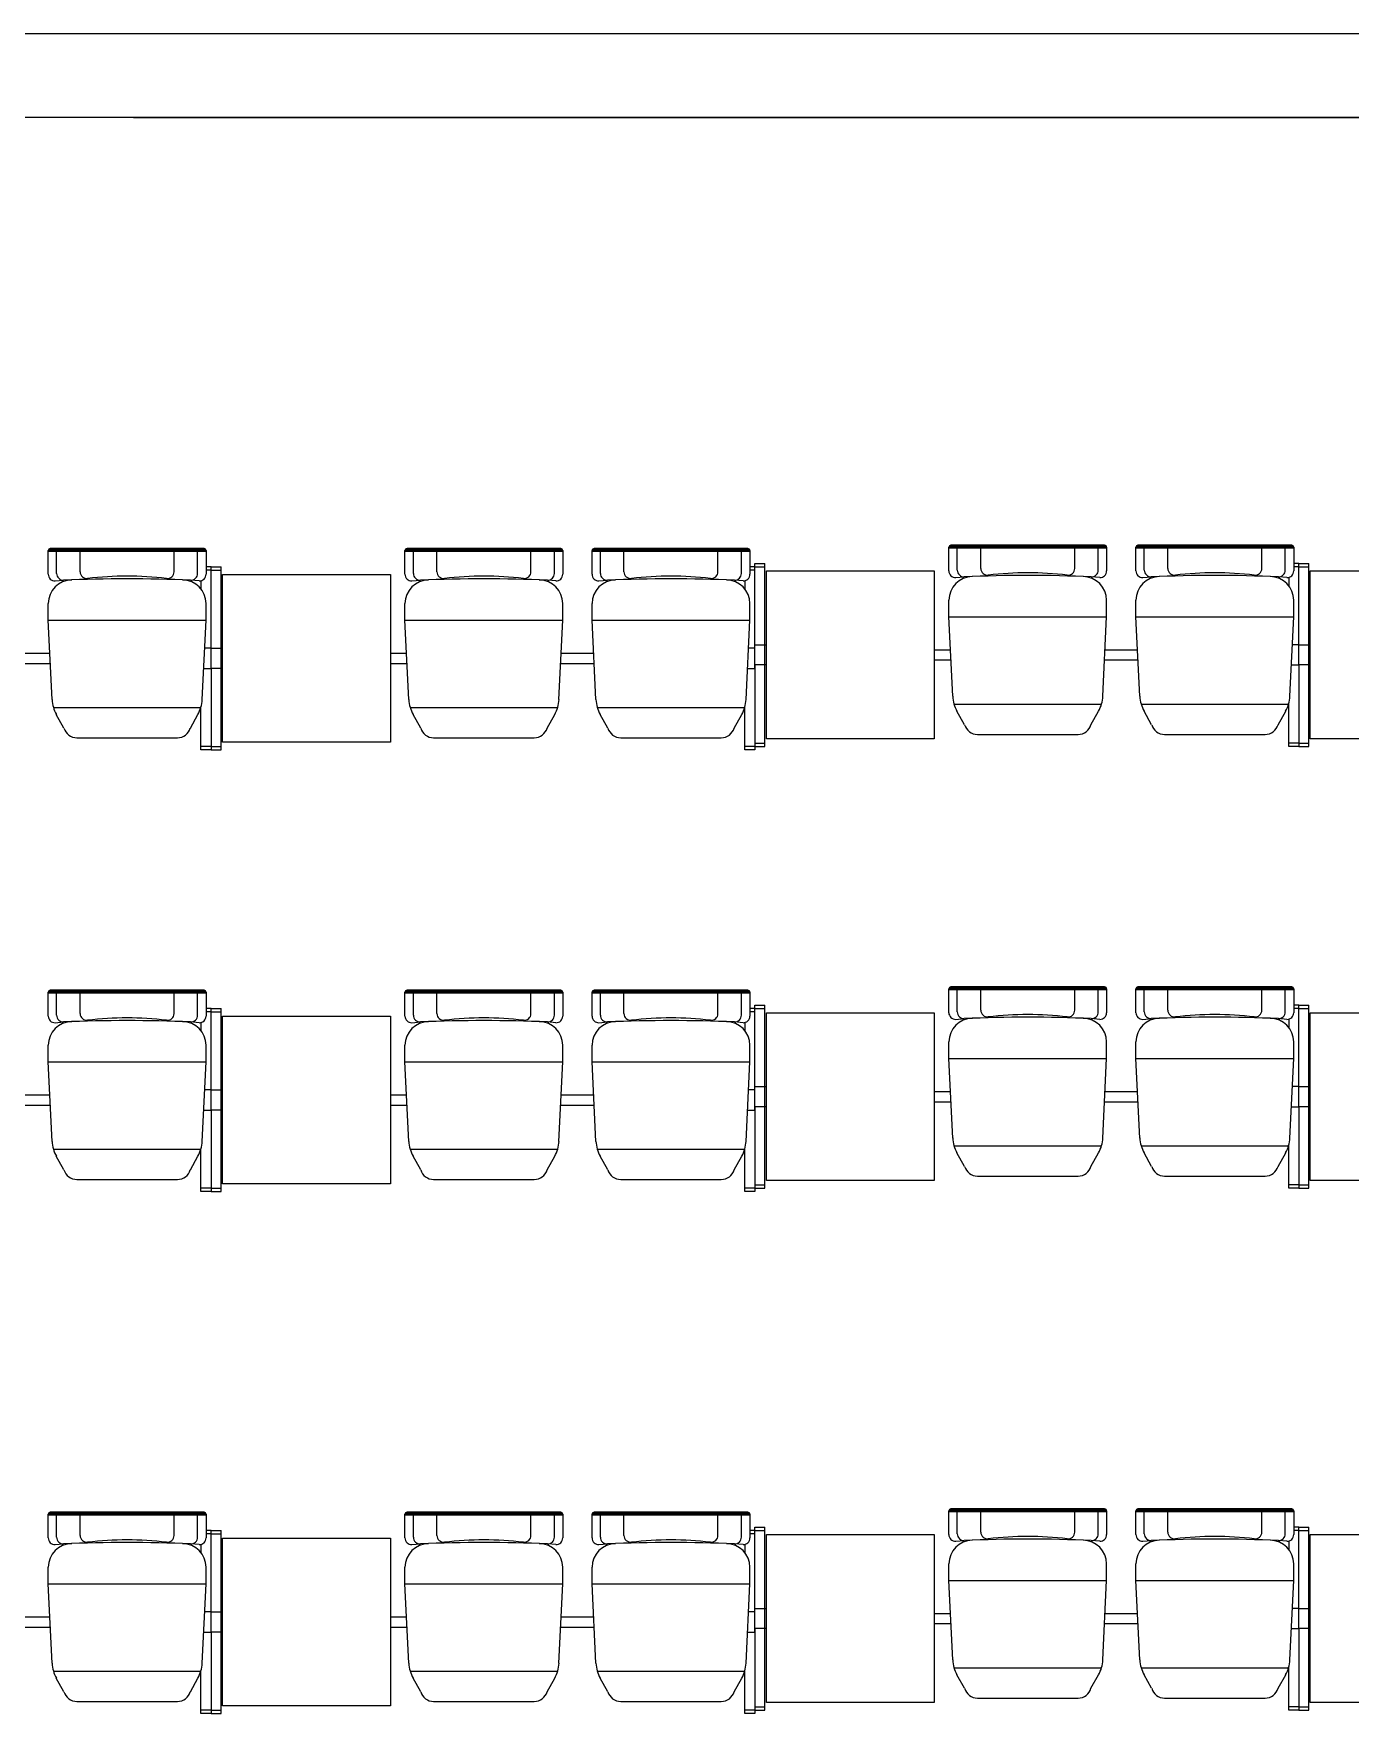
# Model space of a CAD drawing. Header units: inches. Extents: x 482566 to 494966, y -26460 to -22226.
# Drawn here: x 484864.7 to 485041.3, y -23417.7 to -23192.5 of the extents above; entities that cross this region are included whole.
import ezdxf

# ---------------------------------------------------------------- set-up
doc = ezdxf.new("R2010")
doc.units = ezdxf.units.IN
doc.header["$LTSCALE"] = 15
doc.header["$MEASUREMENT"] = 0
doc.layers.add('I-WALL-FULL', color=5, linetype='Continuous')

msp = doc.modelspace()

# ---------------------------------------------------------------- linework, layer by layer
for p, q in [((484833.15, -23192.47, 6.93), (485235.9, -23192.47, 6.93)), ((485280.9, -23203.72, 6.93), (484833.15, -23203.72, 6.93))]:
    msp.add_line(p, q)
at = {"color": 7, "linetype": 'Continuous'}
for p, q in [((485008.31, -23261.06, 3.81), (484987.7, -23261.06, 3.81)), ((485033.39, -23261.06, 3.81), (485012.78, -23261.06, 3.81)), ((484887.59, -23261.51, 3.81), (484866.98, -23261.51, 3.81)), ((484935.41, -23261.51, 3.81), (484914.8, -23261.51, 3.81)), ((484960.49, -23261.51, 3.81), (484939.88, -23261.51, 3.81)), ((484961.43, -23274.41, 3.81), (484962.98, -23274.41, 3.81)), ((484961.43, -23277.11, 3.81), (484961.43, -23274.41, 3.81)), ((485034.33, -23274.41, 3.81), (485033.48, -23274.41, 3.81)), ((485034.33, -23277.11, 3.81), (485034.33, -23274.41, 3.81)), ((485034.33, -23274.41, 3.81), (485035.88, -23274.41, 3.81)), ((485034.33, -23277.11, 3.81), (485034.33, -23274.41, 3.81)), ((484862.51, -23276.89, 3.81), (484866.99, -23276.89, 3.81)), ((484862.57, -23275.54, 3.81), (484866.92, -23275.54, 3.81)), ((484888.53, -23274.86, 3.81), (484887.68, -23274.86, 3.81)), ((484888.53, -23277.56, 3.81), (484888.53, -23274.86, 3.81)), ((484888.53, -23274.86, 3.81), (484890.08, -23274.86, 3.81)), ((484888.53, -23277.56, 3.81), (484888.53, -23274.86, 3.81)), ((484912.52, -23276.89, 3.81), (484914.81, -23276.89, 3.81)), ((484912.58, -23275.54, 3.81), (484914.75, -23275.54, 3.81)), ((484935.41, -23276.89, 3.81), (484939.89, -23276.89, 3.81)), ((484935.47, -23275.54, 3.81), (484939.82, -23275.54, 3.81)), ((484961.43, -23274.86, 3.81), (484960.58, -23274.86, 3.81)), ((484961.43, -23277.56, 3.81), (484961.43, -23274.86, 3.81)), ((484985.42, -23276.44, 3.81), (484987.71, -23276.44, 3.81)), ((484985.48, -23275.09, 3.81), (484987.65, -23275.09, 3.81)), ((485008.31, -23276.44, 3.81), (485012.79, -23276.44, 3.81)), ((485008.37, -23275.09, 3.81), (485012.72, -23275.09, 3.81)), ((484887.55, -23277.56, 3.81), (484888.53, -23277.56, 3.81)), ((484890.08, -23277.56, 3.81), (484888.53, -23277.56, 3.81)), ((484960.45, -23277.56, 3.81), (484961.43, -23277.56, 3.81)), ((484962.98, -23277.11, 3.81), (484961.43, -23277.11, 3.81)), ((485033.35, -23277.11, 3.81), (485034.33, -23277.11, 3.81)), ((485035.88, -23277.11, 3.81), (485034.33, -23277.11, 3.81)), ((484887.59, -23320.72, 3.81), (484866.98, -23320.72, 3.81)), ((484935.41, -23320.72, 3.81), (484914.8, -23320.72, 3.81)), ((484960.49, -23320.72, 3.81), (484939.88, -23320.72, 3.81)), ((485008.31, -23320.27, 3.81), (484987.7, -23320.27, 3.81)), ((485033.39, -23320.27, 3.81), (485012.78, -23320.27, 3.81)), ((484862.57, -23334.75, 3.81), (484866.92, -23334.75, 3.81)), ((484888.53, -23334.08, 3.81), (484887.68, -23334.08, 3.81)), ((484888.53, -23336.78, 3.81), (484888.53, -23334.08, 3.81)), ((484888.53, -23334.08, 3.81), (484890.08, -23334.08, 3.81)), ((484888.53, -23336.78, 3.81), (484888.53, -23334.08, 3.81)), ((484912.58, -23334.75, 3.81), (484914.75, -23334.75, 3.81)), ((484935.47, -23334.75, 3.81), (484939.82, -23334.75, 3.81)), ((484961.43, -23334.08, 3.81), (484960.58, -23334.08, 3.81)), ((484961.43, -23333.63, 3.81), (484962.98, -23333.63, 3.81)), ((484961.43, -23336.33, 3.81), (484961.43, -23333.63, 3.81)), ((484961.43, -23336.78, 3.81), (484961.43, -23334.08, 3.81)), ((484985.48, -23334.3, 3.81), (484987.65, -23334.3, 3.81)), ((485008.37, -23334.3, 3.81), (485012.72, -23334.3, 3.81)), ((485034.33, -23333.63, 3.81), (485033.48, -23333.63, 3.81)), ((485034.33, -23336.33, 3.81), (485034.33, -23333.63, 3.81)), ((485034.33, -23333.63, 3.81), (485035.88, -23333.63, 3.81)), ((485034.33, -23336.33, 3.81), (485034.33, -23333.63, 3.81)), ((484862.51, -23336.1, 3.81), (484866.99, -23336.1, 3.81)), ((484887.55, -23336.78, 3.81), (484888.53, -23336.78, 3.81)), ((484890.08, -23336.78, 3.81), (484888.53, -23336.78, 3.81)), ((484912.52, -23336.1, 3.81), (484914.81, -23336.1, 3.81)), ((484935.41, -23336.1, 3.81), (484939.89, -23336.1, 3.81)), ((484960.45, -23336.78, 3.81), (484961.43, -23336.78, 3.81)), ((484962.98, -23336.33, 3.81), (484961.43, -23336.33, 3.81)), ((484985.42, -23335.65, 3.81), (484987.71, -23335.65, 3.81)), ((485008.31, -23335.65, 3.81), (485012.79, -23335.65, 3.81)), ((485033.35, -23336.33, 3.81), (485034.33, -23336.33, 3.81)), ((485035.88, -23336.33, 3.81), (485034.33, -23336.33, 3.81)), ((484887.59, -23390.69, 3.81), (484866.98, -23390.69, 3.81)), ((484935.41, -23390.69, 3.81), (484914.8, -23390.69, 3.81)), ((484960.49, -23390.69, 3.81), (484939.88, -23390.69, 3.81)), ((485008.31, -23390.24, 3.81), (484987.7, -23390.24, 3.81)), ((485033.39, -23390.24, 3.81), (485012.78, -23390.24, 3.81)), ((484862.57, -23404.72, 3.81), (484866.92, -23404.72, 3.81)), ((484888.53, -23404.04, 3.81), (484887.68, -23404.04, 3.81)), ((484888.53, -23406.74, 3.81), (484888.53, -23404.04, 3.81)), ((484888.53, -23404.04, 3.81), (484890.08, -23404.04, 3.81)), ((484888.53, -23406.74, 3.81), (484888.53, -23404.04, 3.81)), ((484912.58, -23404.72, 3.81), (484914.75, -23404.72, 3.81)), ((484935.47, -23404.72, 3.81), (484939.82, -23404.72, 3.81)), ((484961.43, -23404.04, 3.81), (484960.58, -23404.04, 3.81)), ((484961.43, -23403.59, 3.81), (484962.98, -23403.59, 3.81)), ((484961.43, -23406.29, 3.81), (484961.43, -23403.59, 3.81)), ((484961.43, -23406.74, 3.81), (484961.43, -23404.04, 3.81)), ((484985.48, -23404.27, 3.81), (484987.65, -23404.27, 3.81)), ((485008.37, -23404.27, 3.81), (485012.72, -23404.27, 3.81)), ((485034.33, -23403.59, 3.81), (485033.48, -23403.59, 3.81)), ((485034.33, -23406.29, 3.81), (485034.33, -23403.59, 3.81)), ((485034.33, -23403.59, 3.81), (485035.88, -23403.59, 3.81)), ((485034.33, -23406.29, 3.81), (485034.33, -23403.59, 3.81)), ((484862.51, -23406.07, 3.81), (484866.99, -23406.07, 3.81)), ((484887.55, -23406.74, 3.81), (484888.53, -23406.74, 3.81)), ((484890.08, -23406.74, 3.81), (484888.53, -23406.74, 3.81)), ((484912.52, -23406.07, 3.81), (484914.81, -23406.07, 3.81)), ((484935.41, -23406.07, 3.81), (484939.89, -23406.07, 3.81)), ((484960.45, -23406.74, 3.81), (484961.43, -23406.74, 3.81)), ((484962.98, -23406.29, 3.81), (484961.43, -23406.29, 3.81)), ((484985.42, -23405.62, 3.81), (484987.71, -23405.62, 3.81)), ((485008.31, -23405.62, 3.81), (485012.79, -23405.62, 3.81)), ((485033.35, -23406.29, 3.81), (485034.33, -23406.29, 3.81)), ((485035.88, -23406.29, 3.81), (485034.33, -23406.29, 3.81))]:
    msp.add_line(p, q, dxfattribs=at)
at = {"linetype": 'Continuous'}
for p, q in [((484866.71, -23264.95, 3.81), (484866.71, -23261.78, 3.81)), ((484867.83, -23264.84, 3.81), (484867.83, -23261.96, 3.81)), ((484870.98, -23264.62, 3.81), (484870.98, -23261.96, 3.81)), ((484883.58, -23264.62, 3.81), (484883.58, -23261.96, 3.81)), ((484886.73, -23264.84, 3.81), (484886.73, -23261.96, 3.81)), ((484887.86, -23261.78, 3.81), (484887.86, -23264.95, 3.81)), ((484914.53, -23264.95, 3.81), (484914.53, -23261.78, 3.81)), ((484915.66, -23264.84, 3.81), (484915.66, -23261.96, 3.81)), ((484918.81, -23264.62, 3.81), (484918.81, -23261.96, 3.81)), ((484931.41, -23264.62, 3.81), (484931.41, -23261.96, 3.81)), ((484934.56, -23264.84, 3.81), (484934.56, -23261.96, 3.81)), ((484935.68, -23261.78, 3.81), (484935.68, -23264.95, 3.81)), ((484939.61, -23264.95, 3.81), (484939.61, -23261.78, 3.81)), ((484940.73, -23264.84, 3.81), (484940.73, -23261.96, 3.81)), ((484943.88, -23264.62, 3.81), (484943.88, -23261.96, 3.81)), ((484956.48, -23264.62, 3.81), (484956.48, -23261.96, 3.81)), ((484959.63, -23264.84, 3.81), (484959.63, -23261.96, 3.81)), ((484960.76, -23261.78, 3.81), (484960.76, -23264.95, 3.81)), ((484987.43, -23264.5, 3.81), (484987.43, -23261.33, 3.81)), ((484988.56, -23264.39, 3.81), (484988.56, -23261.51, 3.81)), ((484991.71, -23264.17, 3.81), (484991.71, -23261.51, 3.81)), ((485004.31, -23264.17, 3.81), (485004.31, -23261.51, 3.81)), ((485007.46, -23264.39, 3.81), (485007.46, -23261.51, 3.81)), ((485008.58, -23261.33, 3.81), (485008.58, -23264.5, 3.81)), ((485012.51, -23264.5, 3.81), (485012.51, -23261.33, 3.81)), ((485013.63, -23264.39, 3.81), (485013.63, -23261.51, 3.81)), ((485016.78, -23264.17, 3.81), (485016.78, -23261.51, 3.81)), ((485029.38, -23264.17, 3.81), (485029.38, -23261.51, 3.81)), ((485032.53, -23264.39, 3.81), (485032.53, -23261.51, 3.81)), ((485033.66, -23261.33, 3.81), (485033.66, -23264.5, 3.81)), ((484988.35, -23265.4, 3.81), (484989.5, -23265.29, 3.81)), ((485007.66, -23265.4, 3.81), (485006.52, -23265.29, 3.81)), ((485013.43, -23265.4, 3.81), (485014.57, -23265.29, 3.81)), ((485032.74, -23265.4, 3.81), (485031.6, -23265.29, 3.81)), ((484867.63, -23265.85, 3.81), (484868.77, -23265.74, 3.81)), ((484886.94, -23265.85, 3.81), (484885.8, -23265.74, 3.81)), ((484915.45, -23265.85, 3.81), (484916.6, -23265.74, 3.81)), ((484934.76, -23265.85, 3.81), (484933.62, -23265.74, 3.81)), ((484940.53, -23265.85, 3.81), (484941.67, -23265.74, 3.81)), ((484959.84, -23265.85, 3.81), (484958.7, -23265.74, 3.81)), ((484866.71, -23271.12, 3.81), (484866.71, -23268.87, 3.81)), ((484887.86, -23271.12, 3.81), (484887.86, -23268.87, 3.81)), ((484914.53, -23271.12, 3.81), (484914.53, -23268.87, 3.81)), ((484935.68, -23271.12, 3.81), (484935.68, -23268.87, 3.81)), ((484939.61, -23271.12, 3.81), (484939.61, -23268.87, 3.81)), ((484960.76, -23271.12, 3.81), (484960.76, -23268.87, 3.81)), ((484987.43, -23270.67, 3.81), (484987.43, -23268.42, 3.81)), ((485008.58, -23270.67, 3.81), (485008.58, -23268.42, 3.81)), ((485012.51, -23270.67, 3.81), (485012.51, -23268.42, 3.81)), ((485033.66, -23270.67, 3.81), (485033.66, -23268.42, 3.81)), ((484866.71, -23271.12, 3.81), (484887.86, -23271.12, 3.81)), ((484867.22, -23281.75, 3.81), (484866.71, -23271.12, 3.81)), ((484887.35, -23281.75, 3.81), (484887.86, -23271.12, 3.81)), ((484914.53, -23271.12, 3.81), (484935.68, -23271.12, 3.81)), ((484915.05, -23281.75, 3.81), (484914.53, -23271.12, 3.81)), ((484935.17, -23281.75, 3.81), (484935.68, -23271.12, 3.81)), ((484939.61, -23271.12, 3.81), (484960.76, -23271.12, 3.81)), ((484940.12, -23281.75, 3.81), (484939.61, -23271.12, 3.81)), ((484960.25, -23281.75, 3.81), (484960.76, -23271.12, 3.81)), ((484987.43, -23270.67, 3.81), (485008.58, -23270.67, 3.81)), ((484987.95, -23281.3, 3.81), (484987.43, -23270.67, 3.81)), ((485008.07, -23281.3, 3.81), (485008.58, -23270.67, 3.81)), ((485012.51, -23270.67, 3.81), (485033.66, -23270.67, 3.81)), ((485013.02, -23281.3, 3.81), (485012.51, -23270.67, 3.81)), ((485033.15, -23281.3, 3.81), (485033.66, -23270.67, 3.81)), ((484867.4, -23282.82, 3.81), (484887.17, -23282.82, 3.81)), ((484915.23, -23282.82, 3.81), (484934.99, -23282.82, 3.81)), ((484940.3, -23282.82, 3.81), (484960.07, -23282.82, 3.81)), ((484988.13, -23282.37, 3.81), (485007.89, -23282.37, 3.81)), ((484989.54, -23285.11, 3.81), (484988.52, -23283.29, 3.81)), ((485006.48, -23285.11, 3.81), (485007.5, -23283.29, 3.81)), ((485013.2, -23282.37, 3.81), (485032.97, -23282.37, 3.81)), ((485014.61, -23285.11, 3.81), (485013.59, -23283.29, 3.81)), ((485031.56, -23285.11, 3.81), (485032.58, -23283.29, 3.81)), ((484868.81, -23285.56, 3.81), (484867.79, -23283.74, 3.81)), ((484885.76, -23285.56, 3.81), (484886.78, -23283.74, 3.81)), ((484916.64, -23285.56, 3.81), (484915.62, -23283.74, 3.81)), ((484933.58, -23285.56, 3.81), (484934.6, -23283.74, 3.81)), ((484941.71, -23285.56, 3.81), (484940.69, -23283.74, 3.81)), ((484958.66, -23285.56, 3.81), (484959.68, -23283.74, 3.81)), ((484870.55, -23286.87, 3.81), (484884.02, -23286.87, 3.81)), ((484918.37, -23286.87, 3.81), (484931.85, -23286.87, 3.81)), ((484943.45, -23286.87, 3.81), (484956.92, -23286.87, 3.81)), ((484991.27, -23286.42, 3.81), (485004.75, -23286.42, 3.81)), ((485016.35, -23286.42, 3.81), (485029.82, -23286.42, 3.81)), ((484866.71, -23324.17, 3.81), (484866.71, -23320.99, 3.81)), ((484867.83, -23324.06, 3.81), (484867.83, -23321.17, 3.81)), ((484870.98, -23323.84, 3.81), (484870.98, -23321.17, 3.81)), ((484883.58, -23323.84, 3.81), (484883.58, -23321.17, 3.81)), ((484886.73, -23324.06, 3.81), (484886.73, -23321.17, 3.81)), ((484887.86, -23320.99, 3.81), (484887.86, -23324.17, 3.81)), ((484914.53, -23324.17, 3.81), (484914.53, -23320.99, 3.81)), ((484915.66, -23324.06, 3.81), (484915.66, -23321.17, 3.81)), ((484918.81, -23323.84, 3.81), (484918.81, -23321.17, 3.81)), ((484931.41, -23323.84, 3.81), (484931.41, -23321.17, 3.81)), ((484934.56, -23324.06, 3.81), (484934.56, -23321.17, 3.81)), ((484935.68, -23320.99, 3.81), (484935.68, -23324.17, 3.81)), ((484939.61, -23324.17, 3.81), (484939.61, -23320.99, 3.81)), ((484940.73, -23324.06, 3.81), (484940.73, -23321.17, 3.81)), ((484943.88, -23323.84, 3.81), (484943.88, -23321.17, 3.81)), ((484956.48, -23323.84, 3.81), (484956.48, -23321.17, 3.81)), ((484959.63, -23324.06, 3.81), (484959.63, -23321.17, 3.81)), ((484960.76, -23320.99, 3.81), (484960.76, -23324.17, 3.81)), ((484987.43, -23323.72, 3.81), (484987.43, -23320.54, 3.81)), ((484988.56, -23323.61, 3.81), (484988.56, -23320.72, 3.81)), ((484991.71, -23323.39, 3.81), (484991.71, -23320.72, 3.81)), ((485004.31, -23323.39, 3.81), (485004.31, -23320.72, 3.81)), ((485007.46, -23323.61, 3.81), (485007.46, -23320.72, 3.81)), ((485008.58, -23320.54, 3.81), (485008.58, -23323.72, 3.81)), ((485012.51, -23323.72, 3.81), (485012.51, -23320.54, 3.81)), ((485013.63, -23323.61, 3.81), (485013.63, -23320.72, 3.81)), ((485016.78, -23323.39, 3.81), (485016.78, -23320.72, 3.81)), ((485029.38, -23323.39, 3.81), (485029.38, -23320.72, 3.81)), ((485032.53, -23323.61, 3.81), (485032.53, -23320.72, 3.81)), ((485033.66, -23320.54, 3.81), (485033.66, -23323.72, 3.81)), ((484867.63, -23325.07, 3.81), (484868.77, -23324.96, 3.81)), ((484886.94, -23325.07, 3.81), (484885.8, -23324.96, 3.81)), ((484915.45, -23325.07, 3.81), (484916.6, -23324.96, 3.81)), ((484934.76, -23325.07, 3.81), (484933.62, -23324.96, 3.81)), ((484940.53, -23325.07, 3.81), (484941.67, -23324.96, 3.81)), ((484959.84, -23325.07, 3.81), (484958.7, -23324.96, 3.81)), ((484988.35, -23324.62, 3.81), (484989.5, -23324.51, 3.81)), ((485007.66, -23324.62, 3.81), (485006.52, -23324.51, 3.81)), ((485013.43, -23324.62, 3.81), (485014.57, -23324.51, 3.81)), ((485032.74, -23324.62, 3.81), (485031.6, -23324.51, 3.81)), ((484866.71, -23330.33, 3.81), (484866.71, -23328.08, 3.81)), ((484887.86, -23330.33, 3.81), (484887.86, -23328.08, 3.81)), ((484914.53, -23330.33, 3.81), (484914.53, -23328.08, 3.81)), ((484935.68, -23330.33, 3.81), (484935.68, -23328.08, 3.81)), ((484939.61, -23330.33, 3.81), (484939.61, -23328.08, 3.81)), ((484960.76, -23330.33, 3.81), (484960.76, -23328.08, 3.81)), ((484987.43, -23329.88, 3.81), (484987.43, -23327.63, 3.81)), ((485008.58, -23329.88, 3.81), (485008.58, -23327.63, 3.81)), ((485012.51, -23329.88, 3.81), (485012.51, -23327.63, 3.81)), ((485033.66, -23329.88, 3.81), (485033.66, -23327.63, 3.81)), ((484866.71, -23330.33, 3.81), (484887.86, -23330.33, 3.81)), ((484867.22, -23340.97, 3.81), (484866.71, -23330.33, 3.81)), ((484887.35, -23340.97, 3.81), (484887.86, -23330.33, 3.81)), ((484914.53, -23330.33, 3.81), (484935.68, -23330.33, 3.81)), ((484915.05, -23340.97, 3.81), (484914.53, -23330.33, 3.81)), ((484935.17, -23340.97, 3.81), (484935.68, -23330.33, 3.81)), ((484939.61, -23330.33, 3.81), (484960.76, -23330.33, 3.81)), ((484940.12, -23340.97, 3.81), (484939.61, -23330.33, 3.81)), ((484960.25, -23340.97, 3.81), (484960.76, -23330.33, 3.81)), ((484987.43, -23329.88, 3.81), (485008.58, -23329.88, 3.81)), ((484987.95, -23340.52, 3.81), (484987.43, -23329.88, 3.81)), ((485008.07, -23340.52, 3.81), (485008.58, -23329.88, 3.81)), ((485012.51, -23329.88, 3.81), (485033.66, -23329.88, 3.81)), ((485013.02, -23340.52, 3.81), (485012.51, -23329.88, 3.81)), ((485033.15, -23340.52, 3.81), (485033.66, -23329.88, 3.81)), ((484867.4, -23342.03, 3.81), (484887.17, -23342.03, 3.81)), ((484915.23, -23342.03, 3.81), (484934.99, -23342.03, 3.81)), ((484940.3, -23342.03, 3.81), (484960.07, -23342.03, 3.81)), ((484988.13, -23341.58, 3.81), (485007.89, -23341.58, 3.81)), ((485013.2, -23341.58, 3.81), (485032.97, -23341.58, 3.81)), ((484868.81, -23344.77, 3.81), (484867.79, -23342.96, 3.81)), ((484885.76, -23344.77, 3.81), (484886.78, -23342.96, 3.81)), ((484916.64, -23344.77, 3.81), (484915.62, -23342.96, 3.81)), ((484933.58, -23344.77, 3.81), (484934.6, -23342.96, 3.81)), ((484941.71, -23344.77, 3.81), (484940.69, -23342.96, 3.81)), ((484958.66, -23344.77, 3.81), (484959.68, -23342.96, 3.81)), ((484989.54, -23344.32, 3.81), (484988.52, -23342.51, 3.81)), ((485006.48, -23344.32, 3.81), (485007.5, -23342.51, 3.81)), ((485014.61, -23344.32, 3.81), (485013.59, -23342.51, 3.81)), ((485031.56, -23344.32, 3.81), (485032.58, -23342.51, 3.81)), ((484870.55, -23346.08, 3.81), (484884.02, -23346.08, 3.81)), ((484918.37, -23346.08, 3.81), (484931.85, -23346.08, 3.81)), ((484943.45, -23346.08, 3.81), (484956.92, -23346.08, 3.81)), ((484991.27, -23345.63, 3.81), (485004.75, -23345.63, 3.81)), ((485016.35, -23345.63, 3.81), (485029.82, -23345.63, 3.81)), ((484866.71, -23394.13, 3.81), (484866.71, -23390.96, 3.81)), ((484867.83, -23394.03, 3.81), (484867.83, -23391.14, 3.81)), ((484870.98, -23393.8, 3.81), (484870.98, -23391.14, 3.81)), ((484883.58, -23393.8, 3.81), (484883.58, -23391.14, 3.81)), ((484886.73, -23394.03, 3.81), (484886.73, -23391.14, 3.81)), ((484887.86, -23390.96, 3.81), (484887.86, -23394.13, 3.81)), ((484914.53, -23394.13, 3.81), (484914.53, -23390.96, 3.81)), ((484915.66, -23394.03, 3.81), (484915.66, -23391.14, 3.81)), ((484918.81, -23393.8, 3.81), (484918.81, -23391.14, 3.81)), ((484931.41, -23393.8, 3.81), (484931.41, -23391.14, 3.81)), ((484934.56, -23394.03, 3.81), (484934.56, -23391.14, 3.81)), ((484935.68, -23390.96, 3.81), (484935.68, -23394.13, 3.81)), ((484939.61, -23394.13, 3.81), (484939.61, -23390.96, 3.81)), ((484940.73, -23394.03, 3.81), (484940.73, -23391.14, 3.81)), ((484943.88, -23393.8, 3.81), (484943.88, -23391.14, 3.81)), ((484956.48, -23393.8, 3.81), (484956.48, -23391.14, 3.81)), ((484959.63, -23394.03, 3.81), (484959.63, -23391.14, 3.81)), ((484960.76, -23390.96, 3.81), (484960.76, -23394.13, 3.81)), ((484987.43, -23393.68, 3.81), (484987.43, -23390.51, 3.81)), ((484988.56, -23393.58, 3.81), (484988.56, -23390.69, 3.81)), ((484991.71, -23393.35, 3.81), (484991.71, -23390.69, 3.81)), ((485004.31, -23393.35, 3.81), (485004.31, -23390.69, 3.81)), ((485007.46, -23393.58, 3.81), (485007.46, -23390.69, 3.81)), ((485008.58, -23390.51, 3.81), (485008.58, -23393.68, 3.81)), ((485012.51, -23393.68, 3.81), (485012.51, -23390.51, 3.81)), ((485013.63, -23393.58, 3.81), (485013.63, -23390.69, 3.81)), ((485016.78, -23393.35, 3.81), (485016.78, -23390.69, 3.81)), ((485029.38, -23393.35, 3.81), (485029.38, -23390.69, 3.81)), ((485032.53, -23393.58, 3.81), (485032.53, -23390.69, 3.81)), ((485033.66, -23390.51, 3.81), (485033.66, -23393.68, 3.81)), ((484867.63, -23395.03, 3.81), (484868.77, -23394.92, 3.81)), ((484886.94, -23395.03, 3.81), (484885.8, -23394.92, 3.81)), ((484915.45, -23395.03, 3.81), (484916.6, -23394.92, 3.81)), ((484934.76, -23395.03, 3.81), (484933.62, -23394.92, 3.81)), ((484940.53, -23395.03, 3.81), (484941.67, -23394.92, 3.81)), ((484959.84, -23395.03, 3.81), (484958.7, -23394.92, 3.81)), ((484988.35, -23394.58, 3.81), (484989.5, -23394.47, 3.81)), ((485007.66, -23394.58, 3.81), (485006.52, -23394.47, 3.81)), ((485013.43, -23394.58, 3.81), (485014.57, -23394.47, 3.81)), ((485032.74, -23394.58, 3.81), (485031.6, -23394.47, 3.81)), ((484866.71, -23400.3, 3.81), (484866.71, -23398.05, 3.81)), ((484887.86, -23400.3, 3.81), (484887.86, -23398.05, 3.81)), ((484914.53, -23400.3, 3.81), (484914.53, -23398.05, 3.81)), ((484935.68, -23400.3, 3.81), (484935.68, -23398.05, 3.81)), ((484939.61, -23400.3, 3.81), (484939.61, -23398.05, 3.81)), ((484960.76, -23400.3, 3.81), (484960.76, -23398.05, 3.81)), ((484987.43, -23399.85, 3.81), (484987.43, -23397.6, 3.81)), ((485008.58, -23399.85, 3.81), (485008.58, -23397.6, 3.81)), ((485012.51, -23399.85, 3.81), (485012.51, -23397.6, 3.81)), ((485033.66, -23399.85, 3.81), (485033.66, -23397.6, 3.81)), ((484866.71, -23400.3, 3.81), (484887.86, -23400.3, 3.81)), ((484867.22, -23410.93, 3.81), (484866.71, -23400.3, 3.81)), ((484887.35, -23410.93, 3.81), (484887.86, -23400.3, 3.81)), ((484914.53, -23400.3, 3.81), (484935.68, -23400.3, 3.81)), ((484915.05, -23410.93, 3.81), (484914.53, -23400.3, 3.81)), ((484935.17, -23410.93, 3.81), (484935.68, -23400.3, 3.81)), ((484939.61, -23400.3, 3.81), (484960.76, -23400.3, 3.81)), ((484940.12, -23410.93, 3.81), (484939.61, -23400.3, 3.81)), ((484960.25, -23410.93, 3.81), (484960.76, -23400.3, 3.81)), ((484987.43, -23399.85, 3.81), (485008.58, -23399.85, 3.81)), ((484987.95, -23410.48, 3.81), (484987.43, -23399.85, 3.81)), ((485008.07, -23410.48, 3.81), (485008.58, -23399.85, 3.81)), ((485012.51, -23399.85, 3.81), (485033.66, -23399.85, 3.81)), ((485013.02, -23410.48, 3.81), (485012.51, -23399.85, 3.81)), ((485033.15, -23410.48, 3.81), (485033.66, -23399.85, 3.81)), ((484867.4, -23412, 3.81), (484887.17, -23412, 3.81)), ((484915.23, -23412, 3.81), (484934.99, -23412, 3.81)), ((484940.3, -23412, 3.81), (484960.07, -23412, 3.81)), ((484988.13, -23411.55, 3.81), (485007.89, -23411.55, 3.81)), ((485013.2, -23411.55, 3.81), (485032.97, -23411.55, 3.81)), ((484868.81, -23414.74, 3.81), (484867.79, -23412.92, 3.81)), ((484885.76, -23414.74, 3.81), (484886.78, -23412.92, 3.81)), ((484916.64, -23414.74, 3.81), (484915.62, -23412.92, 3.81)), ((484933.58, -23414.74, 3.81), (484934.6, -23412.92, 3.81)), ((484941.71, -23414.74, 3.81), (484940.69, -23412.92, 3.81)), ((484958.66, -23414.74, 3.81), (484959.68, -23412.92, 3.81)), ((484989.54, -23414.29, 3.81), (484988.52, -23412.47, 3.81)), ((485006.48, -23414.29, 3.81), (485007.5, -23412.47, 3.81)), ((485014.61, -23414.29, 3.81), (485013.59, -23412.47, 3.81)), ((485031.56, -23414.29, 3.81), (485032.58, -23412.47, 3.81)), ((484870.55, -23416.05, 3.81), (484884.02, -23416.05, 3.81)), ((484918.37, -23416.05, 3.81), (484931.85, -23416.05, 3.81)), ((484943.45, -23416.05, 3.81), (484956.92, -23416.05, 3.81)), ((484991.27, -23415.6, 3.81), (485004.75, -23415.6, 3.81)), ((485016.35, -23415.6, 3.81), (485029.82, -23415.6, 3.81))]:
    msp.add_line(p, q, dxfattribs=at)
at = {"color": 7}
for p, q in [((484888.53, -23263.96, 3.81), (484887.86, -23263.96, 3.81)), ((484888.53, -23264.41, 3.81), (484887.86, -23264.41, 3.81)), ((484888.53, -23274.86, 3.81), (484888.53, -23263.96, 3.81)), ((484888.53, -23274.86, 3.81), (484888.53, -23263.96, 3.81)), ((484888.53, -23263.96, 3.81), (484889.88, -23263.96, 3.81)), ((484888.53, -23264.41, 3.81), (484889.88, -23264.41, 3.81)), ((484889.88, -23288.47, 3.81), (484889.88, -23263.96, 3.81)), ((484961.43, -23263.96, 3.81), (484960.76, -23263.96, 3.81)), ((484961.43, -23264.41, 3.81), (484960.76, -23264.41, 3.81)), ((484961.43, -23274.41, 3.81), (484961.43, -23263.51, 3.81)), ((484961.43, -23263.51, 3.81), (484962.78, -23263.51, 3.81)), ((484961.43, -23274.86, 3.81), (484961.43, -23263.96, 3.81)), ((484961.43, -23263.96, 3.81), (484962.78, -23263.96, 3.81)), ((484962.78, -23288.02, 3.81), (484962.78, -23263.51, 3.81)), ((485032.98, -23265.37, 3.81), (485032.98, -23266.47, 3.81)), ((485034.33, -23263.51, 3.81), (485033.66, -23263.51, 3.81)), ((485034.33, -23263.96, 3.81), (485033.66, -23263.96, 3.81)), ((485034.33, -23274.41, 3.81), (485034.33, -23263.51, 3.81)), ((485034.33, -23274.41, 3.81), (485034.33, -23263.51, 3.81)), ((485034.33, -23263.51, 3.81), (485035.68, -23263.51, 3.81)), ((485034.33, -23263.96, 3.81), (485035.68, -23263.96, 3.81)), ((485035.68, -23288.02, 3.81), (485035.68, -23263.51, 3.81)), ((484887.18, -23265.82, 3.81), (484887.18, -23266.92, 3.81)), ((484960.08, -23265.82, 3.81), (484960.08, -23266.92, 3.81)), ((484888.53, -23277.56, 3.81), (484888.53, -23288.47, 3.81)), ((484888.53, -23277.56, 3.81), (484888.53, -23288.47, 3.81)), ((484961.43, -23277.11, 3.81), (484961.43, -23288.02, 3.81)), ((484961.43, -23277.56, 3.81), (484961.43, -23288.47, 3.81)), ((485034.33, -23277.11, 3.81), (485034.33, -23288.02, 3.81)), ((485034.33, -23277.11, 3.81), (485034.33, -23288.02, 3.81)), ((484887.18, -23288.47, 3.81), (484887.18, -23282.76, 3.81)), ((484960.08, -23288.47, 3.81), (484960.08, -23282.76, 3.81)), ((485032.98, -23288.02, 3.81), (485032.98, -23282.31, 3.81)), ((484888.53, -23288.02, 3.81), (484887.18, -23288.02, 3.81)), ((484888.53, -23288.02, 3.81), (484889.88, -23288.02, 3.81)), ((484961.43, -23288.02, 3.81), (484960.08, -23288.02, 3.81)), ((484961.43, -23287.57, 3.81), (484962.78, -23287.57, 3.81)), ((484961.43, -23288.02, 3.81), (484962.78, -23288.02, 3.81)), ((485034.33, -23287.57, 3.81), (485032.98, -23287.57, 3.81)), ((485034.33, -23288.02, 3.81), (485032.98, -23288.02, 3.81)), ((485034.33, -23287.57, 3.81), (485035.68, -23287.57, 3.81)), ((485034.33, -23288.02, 3.81), (485035.68, -23288.02, 3.81)), ((484888.53, -23288.47, 3.81), (484887.18, -23288.47, 3.81)), ((484888.53, -23288.47, 3.81), (484889.88, -23288.47, 3.81)), ((484961.43, -23288.47, 3.81), (484960.08, -23288.47, 3.81)), ((484888.53, -23323.17, 3.81), (484887.86, -23323.17, 3.81)), ((484888.53, -23323.62, 3.81), (484887.86, -23323.62, 3.81)), ((484888.53, -23334.08, 3.81), (484888.53, -23323.17, 3.81)), ((484888.53, -23334.08, 3.81), (484888.53, -23323.17, 3.81)), ((484888.53, -23323.17, 3.81), (484889.88, -23323.17, 3.81)), ((484888.53, -23323.62, 3.81), (484889.88, -23323.62, 3.81)), ((484889.88, -23347.69, 3.81), (484889.88, -23323.17, 3.81)), ((484961.43, -23323.17, 3.81), (484960.76, -23323.17, 3.81)), ((484961.43, -23323.62, 3.81), (484960.76, -23323.62, 3.81)), ((484961.43, -23333.63, 3.81), (484961.43, -23322.72, 3.81)), ((484961.43, -23322.72, 3.81), (484962.78, -23322.72, 3.81)), ((484961.43, -23334.08, 3.81), (484961.43, -23323.17, 3.81)), ((484961.43, -23323.17, 3.81), (484962.78, -23323.17, 3.81)), ((484962.78, -23347.24, 3.81), (484962.78, -23322.72, 3.81)), ((485034.33, -23322.72, 3.81), (485033.66, -23322.72, 3.81)), ((485034.33, -23323.17, 3.81), (485033.66, -23323.17, 3.81)), ((485034.33, -23333.63, 3.81), (485034.33, -23322.72, 3.81)), ((485034.33, -23333.63, 3.81), (485034.33, -23322.72, 3.81)), ((485034.33, -23322.72, 3.81), (485035.68, -23322.72, 3.81)), ((485034.33, -23323.17, 3.81), (485035.68, -23323.17, 3.81)), ((485035.68, -23347.24, 3.81), (485035.68, -23322.72, 3.81)), ((484887.18, -23325.04, 3.81), (484887.18, -23326.13, 3.81)), ((484960.08, -23325.04, 3.81), (484960.08, -23326.13, 3.81)), ((485032.98, -23324.59, 3.81), (485032.98, -23325.68, 3.81)), ((484888.53, -23336.78, 3.81), (484888.53, -23347.69, 3.81)), ((484888.53, -23336.78, 3.81), (484888.53, -23347.69, 3.81)), ((484961.43, -23336.33, 3.81), (484961.43, -23347.24, 3.81)), ((484961.43, -23336.78, 3.81), (484961.43, -23347.69, 3.81)), ((485034.33, -23336.33, 3.81), (485034.33, -23347.24, 3.81)), ((485034.33, -23336.33, 3.81), (485034.33, -23347.24, 3.81)), ((484887.18, -23347.69, 3.81), (484887.18, -23341.97, 3.81)), ((484960.08, -23347.69, 3.81), (484960.08, -23341.97, 3.81)), ((485032.98, -23347.24, 3.81), (485032.98, -23341.52, 3.81)), ((484888.53, -23347.24, 3.81), (484887.18, -23347.24, 3.81)), ((484888.53, -23347.69, 3.81), (484887.18, -23347.69, 3.81)), ((484888.53, -23347.24, 3.81), (484889.88, -23347.24, 3.81)), ((484888.53, -23347.69, 3.81), (484889.88, -23347.69, 3.81)), ((484961.43, -23347.24, 3.81), (484960.08, -23347.24, 3.81)), ((484961.43, -23347.69, 3.81), (484960.08, -23347.69, 3.81)), ((484961.43, -23346.79, 3.81), (484962.78, -23346.79, 3.81)), ((484961.43, -23347.24, 3.81), (484962.78, -23347.24, 3.81)), ((485034.33, -23346.79, 3.81), (485032.98, -23346.79, 3.81)), ((485034.33, -23347.24, 3.81), (485032.98, -23347.24, 3.81)), ((485034.33, -23346.79, 3.81), (485035.68, -23346.79, 3.81)), ((485034.33, -23347.24, 3.81), (485035.68, -23347.24, 3.81)), ((484888.53, -23393.14, 3.81), (484887.86, -23393.14, 3.81)), ((484888.53, -23393.59, 3.81), (484887.86, -23393.59, 3.81)), ((484888.53, -23404.04, 3.81), (484888.53, -23393.14, 3.81)), ((484888.53, -23404.04, 3.81), (484888.53, -23393.14, 3.81)), ((484888.53, -23393.14, 3.81), (484889.88, -23393.14, 3.81)), ((484888.53, -23393.59, 3.81), (484889.88, -23393.59, 3.81)), ((484889.88, -23417.65, 3.81), (484889.88, -23393.14, 3.81)), ((484961.43, -23393.14, 3.81), (484960.76, -23393.14, 3.81)), ((484961.43, -23393.59, 3.81), (484960.76, -23393.59, 3.81)), ((484961.43, -23403.59, 3.81), (484961.43, -23392.69, 3.81)), ((484961.43, -23392.69, 3.81), (484962.78, -23392.69, 3.81)), ((484961.43, -23404.04, 3.81), (484961.43, -23393.14, 3.81)), ((484961.43, -23393.14, 3.81), (484962.78, -23393.14, 3.81)), ((484962.78, -23417.2, 3.81), (484962.78, -23392.69, 3.81)), ((485034.33, -23392.69, 3.81), (485033.66, -23392.69, 3.81)), ((485034.33, -23393.14, 3.81), (485033.66, -23393.14, 3.81)), ((485034.33, -23403.59, 3.81), (485034.33, -23392.69, 3.81)), ((485034.33, -23403.59, 3.81), (485034.33, -23392.69, 3.81)), ((485034.33, -23392.69, 3.81), (485035.68, -23392.69, 3.81)), ((485034.33, -23393.14, 3.81), (485035.68, -23393.14, 3.81)), ((485035.68, -23417.2, 3.81), (485035.68, -23392.69, 3.81)), ((484887.18, -23395, 3.81), (484887.18, -23396.1, 3.81)), ((484960.08, -23395, 3.81), (484960.08, -23396.1, 3.81)), ((485032.98, -23394.55, 3.81), (485032.98, -23395.65, 3.81)), ((484888.53, -23406.74, 3.81), (484888.53, -23417.65, 3.81)), ((484888.53, -23406.74, 3.81), (484888.53, -23417.65, 3.81)), ((484961.43, -23406.29, 3.81), (484961.43, -23417.2, 3.81)), ((484961.43, -23406.74, 3.81), (484961.43, -23417.65, 3.81)), ((485034.33, -23406.29, 3.81), (485034.33, -23417.2, 3.81)), ((485034.33, -23406.29, 3.81), (485034.33, -23417.2, 3.81)), ((484887.18, -23417.65, 3.81), (484887.18, -23411.94, 3.81)), ((484960.08, -23417.65, 3.81), (484960.08, -23411.94, 3.81)), ((485032.98, -23417.2, 3.81), (485032.98, -23411.49, 3.81)), ((484888.53, -23417.2, 3.81), (484887.18, -23417.2, 3.81)), ((484888.53, -23417.65, 3.81), (484887.18, -23417.65, 3.81)), ((484888.53, -23417.2, 3.81), (484889.88, -23417.2, 3.81)), ((484888.53, -23417.65, 3.81), (484889.88, -23417.65, 3.81)), ((484961.43, -23417.2, 3.81), (484960.08, -23417.2, 3.81)), ((484961.43, -23417.65, 3.81), (484960.08, -23417.65, 3.81)), ((484961.43, -23416.75, 3.81), (484962.78, -23416.75, 3.81)), ((484961.43, -23417.2, 3.81), (484962.78, -23417.2, 3.81)), ((485034.33, -23416.75, 3.81), (485032.98, -23416.75, 3.81)), ((485034.33, -23417.2, 3.81), (485032.98, -23417.2, 3.81)), ((485034.33, -23416.75, 3.81), (485035.68, -23416.75, 3.81)), ((485034.33, -23417.2, 3.81), (485035.68, -23417.2, 3.81))]:
    msp.add_line(p, q, dxfattribs=at)
at = {"color": 0, "linetype": 'Continuous'}
for p, q in [((484890.08, -23264.96, 3.81), (484912.58, -23264.96, 3.81)), ((484890.08, -23287.46, 3.81), (484890.08, -23264.96, 3.81)), ((484912.58, -23264.96, 3.81), (484912.58, -23287.46, 3.81)), ((484962.98, -23264.51, 3.81), (484985.48, -23264.51, 3.81)), ((484962.98, -23287.01, 3.81), (484962.98, -23264.51, 3.81)), ((484985.48, -23264.51, 3.81), (484985.48, -23287.01, 3.81)), ((485035.88, -23264.51, 3.81), (485058.38, -23264.51, 3.81)), ((485035.88, -23287.01, 3.81), (485035.88, -23264.51, 3.81)), ((484912.58, -23287.46, 3.81), (484890.08, -23287.46, 3.81)), ((484985.48, -23287.01, 3.81), (484962.98, -23287.01, 3.81)), ((485058.38, -23287.01, 3.81), (485035.88, -23287.01, 3.81)), ((484890.08, -23324.18, 3.81), (484912.58, -23324.18, 3.81)), ((484890.08, -23346.68, 3.81), (484890.08, -23324.18, 3.81)), ((484912.58, -23324.18, 3.81), (484912.58, -23346.68, 3.81)), ((484962.98, -23323.73, 3.81), (484985.48, -23323.73, 3.81)), ((484962.98, -23346.23, 3.81), (484962.98, -23323.73, 3.81)), ((484985.48, -23323.73, 3.81), (484985.48, -23346.23, 3.81)), ((485035.88, -23323.73, 3.81), (485058.38, -23323.73, 3.81)), ((485035.88, -23346.23, 3.81), (485035.88, -23323.73, 3.81)), ((484912.58, -23346.68, 3.81), (484890.08, -23346.68, 3.81)), ((484985.48, -23346.23, 3.81), (484962.98, -23346.23, 3.81)), ((485058.38, -23346.23, 3.81), (485035.88, -23346.23, 3.81)), ((484962.98, -23393.69, 3.81), (484985.48, -23393.69, 3.81)), ((484962.98, -23416.19, 3.81), (484962.98, -23393.69, 3.81)), ((484985.48, -23393.69, 3.81), (484985.48, -23416.19, 3.81)), ((485035.88, -23393.69, 3.81), (485058.38, -23393.69, 3.81)), ((485035.88, -23416.19, 3.81), (485035.88, -23393.69, 3.81)), ((484890.08, -23394.14, 3.81), (484912.58, -23394.14, 3.81)), ((484890.08, -23416.64, 3.81), (484890.08, -23394.14, 3.81)), ((484912.58, -23394.14, 3.81), (484912.58, -23416.64, 3.81)), ((484985.48, -23416.19, 3.81), (484962.98, -23416.19, 3.81)), ((485058.38, -23416.19, 3.81), (485035.88, -23416.19, 3.81)), ((484912.58, -23416.64, 3.81), (484890.08, -23416.64, 3.81))]:
    msp.add_line(p, q, dxfattribs=at)
at = {"color": 7, "linetype": 'Continuous', "const_width": 0.45, "elevation": 3.81}
for points in [[(485008.58, -23261.28), (484987.43, -23261.28)], [(485033.66, -23261.28), (485012.51, -23261.28)], [(484887.86, -23261.73), (484866.71, -23261.73)], [(484935.68, -23261.73), (484914.53, -23261.73)], [(484960.76, -23261.73), (484939.61, -23261.73)], [(484887.86, -23320.95), (484866.71, -23320.95)], [(484935.68, -23320.95), (484914.53, -23320.95)], [(484960.76, -23320.95), (484939.61, -23320.95)], [(485008.58, -23320.5), (484987.43, -23320.5)], [(485033.66, -23320.5), (485012.51, -23320.5)], [(484887.86, -23390.92), (484866.71, -23390.92)], [(484935.68, -23390.92), (484914.53, -23390.92)], [(484960.76, -23390.92), (484939.61, -23390.92)], [(485008.58, -23390.47), (484987.43, -23390.47)], [(485033.66, -23390.47), (485012.51, -23390.47)]]:
    msp.add_lwpolyline(points, dxfattribs=at)
at = {"linetype": 'Continuous'}
for centre, radius, start, end in [((484987.7, -23261.33, 3.81), 0.27, 90, 180), ((485008.31, -23261.33, 3.81), 0.27, 0, 90), ((485012.78, -23261.33, 3.81), 0.27, 90, 180), ((485033.39, -23261.33, 3.81), 0.27, 0, 90), ((484866.98, -23261.78, 3.81), 0.27, 90, 180), ((484887.59, -23261.78, 3.81), 0.27, 0, 90), ((484914.8, -23261.78, 3.81), 0.27, 90, 180), ((484935.41, -23261.78, 3.81), 0.27, 0, 90), ((484939.88, -23261.78, 3.81), 0.27, 90, 180), ((484960.49, -23261.78, 3.81), 0.27, 0, 90), ((484867.61, -23264.95, 3.81), 0.9, 180, 271.3354), ((484869.86, -23268.87, 3.81), 3.15, 90, 180), ((484868.73, -23264.84, 3.81), 0.9, 180, 272.4844), ((484877.28, -23461.9, 3.81), 196.34, 87.5156, 92.4844), ((484871.88, -23264.62, 3.81), 0.9, 180, 276.8576), ((484877.28, -23309.52, 3.81), 44.32, 83.1424, 96.8576), ((484882.68, -23264.62, 3.81), 0.9, 263.1424, 0), ((484884.71, -23268.87, 3.81), 3.15, 0, 90), ((484885.83, -23264.84, 3.81), 0.9, 267.5156, 0), ((484886.96, -23264.95, 3.81), 0.9, 268.6646, 0), ((484915.43, -23264.95, 3.81), 0.9, 180, 271.3354), ((484917.68, -23268.87, 3.81), 3.15, 90, 180), ((484916.56, -23264.84, 3.81), 0.9, 180, 272.4844), ((484925.11, -23461.9, 3.81), 196.34, 87.5156, 92.4844), ((484919.71, -23264.62, 3.81), 0.9, 180, 276.8576), ((484925.11, -23309.52, 3.81), 44.32, 83.1424, 96.8576), ((484930.51, -23264.62, 3.81), 0.9, 263.1424, 0), ((484932.53, -23268.87, 3.81), 3.15, 0, 90), ((484933.66, -23264.84, 3.81), 0.9, 267.5156, 0), ((484934.78, -23264.95, 3.81), 0.9, 268.6646, 0), ((484940.51, -23264.95, 3.81), 0.9, 180, 271.3354), ((484942.76, -23268.87, 3.81), 3.15, 90, 180), ((484941.63, -23264.84, 3.81), 0.9, 180, 272.4844), ((484950.18, -23461.9, 3.81), 196.34, 87.5156, 92.4844), ((484944.78, -23264.62, 3.81), 0.9, 180, 276.8576), ((484950.18, -23309.52, 3.81), 44.32, 83.1424, 96.8576), ((484955.58, -23264.62, 3.81), 0.9, 263.1424, 0), ((484957.61, -23268.87, 3.81), 3.15, 0, 90), ((484958.73, -23264.84, 3.81), 0.9, 267.5156, 0), ((484959.86, -23264.95, 3.81), 0.9, 268.6646, 0), ((484988.33, -23264.5, 3.81), 0.9, 180, 271.3354), ((484990.58, -23268.42, 3.81), 3.15, 90, 180), ((484989.46, -23264.39, 3.81), 0.9, 180, 272.4844), ((484998.01, -23461.45, 3.81), 196.34, 87.5156, 92.4844), ((484992.61, -23264.17, 3.81), 0.9, 180, 276.8576), ((484998.01, -23309.07, 3.81), 44.32, 83.1424, 96.8576), ((485003.41, -23264.17, 3.81), 0.9, 263.1424, 0), ((485005.43, -23268.42, 3.81), 3.15, 0, 90), ((485006.56, -23264.39, 3.81), 0.9, 267.5156, 0), ((485007.68, -23264.5, 3.81), 0.9, 268.6646, 0), ((485013.41, -23264.5, 3.81), 0.9, 180, 271.3354), ((485015.66, -23268.42, 3.81), 3.15, 90, 180), ((485014.53, -23264.39, 3.81), 0.9, 180, 272.4844), ((485023.08, -23461.45, 3.81), 196.34, 87.5156, 92.4844), ((485017.68, -23264.17, 3.81), 0.9, 180, 276.8576), ((485023.08, -23309.07, 3.81), 44.32, 83.1424, 96.8576), ((485028.48, -23264.17, 3.81), 0.9, 263.1424, 0), ((485030.51, -23268.42, 3.81), 3.15, 0, 90), ((485031.63, -23264.39, 3.81), 0.9, 267.5156, 0), ((485032.76, -23264.5, 3.81), 0.9, 268.6646, 0), ((484992.44, -23281.09, 3.81), 4.5, 182.7525, 209.356), ((485003.58, -23281.09, 3.81), 4.5, 330.644, 357.2475), ((485017.52, -23281.09, 3.81), 4.5, 182.7525, 209.356), ((485028.65, -23281.09, 3.81), 4.5, 330.644, 357.2475), ((484871.72, -23281.54, 3.81), 4.5, 182.7525, 209.356), ((484882.85, -23281.54, 3.81), 4.5, 330.644, 357.2475), ((484919.54, -23281.54, 3.81), 4.5, 182.7525, 209.356), ((484930.68, -23281.54, 3.81), 4.5, 330.644, 357.2475), ((484944.62, -23281.54, 3.81), 4.5, 182.7525, 209.356), ((484955.75, -23281.54, 3.81), 4.5, 330.644, 357.2475), ((484870.55, -23285.07, 3.81), 1.8, 195.8192, 270), ((484884.02, -23285.07, 3.81), 1.8, 270, 344.1808), ((484918.37, -23285.07, 3.81), 1.8, 195.8192, 270), ((484931.85, -23285.07, 3.81), 1.8, 270, 344.1808), ((484943.45, -23285.07, 3.81), 1.8, 195.8192, 270), ((484956.92, -23285.07, 3.81), 1.8, 270, 344.1808), ((484991.27, -23284.62, 3.81), 1.8, 195.8192, 270), ((485004.75, -23284.62, 3.81), 1.8, 270, 344.1808), ((485016.35, -23284.62, 3.81), 1.8, 195.8192, 270), ((485029.82, -23284.62, 3.81), 1.8, 270, 344.1808), ((484866.98, -23320.99, 3.81), 0.27, 90, 180), ((484887.59, -23320.99, 3.81), 0.27, 0, 90), ((484914.8, -23320.99, 3.81), 0.27, 90, 180), ((484935.41, -23320.99, 3.81), 0.27, 0, 90), ((484939.88, -23320.99, 3.81), 0.27, 90, 180), ((484960.49, -23320.99, 3.81), 0.27, 0, 90), ((484987.7, -23320.54, 3.81), 0.27, 90, 180), ((485008.31, -23320.54, 3.81), 0.27, 0, 90), ((485012.78, -23320.54, 3.81), 0.27, 90, 180), ((485033.39, -23320.54, 3.81), 0.27, 0, 90), ((484867.61, -23324.17, 3.81), 0.9, 180, 271.3354), ((484868.73, -23324.06, 3.81), 0.9, 180, 272.4844), ((484871.88, -23323.84, 3.81), 0.9, 180, 276.8576), ((484882.68, -23323.84, 3.81), 0.9, 263.1424, 0), ((484885.83, -23324.06, 3.81), 0.9, 267.5156, 0), ((484886.96, -23324.17, 3.81), 0.9, 268.6646, 0), ((484915.43, -23324.17, 3.81), 0.9, 180, 271.3354), ((484916.56, -23324.06, 3.81), 0.9, 180, 272.4844), ((484919.71, -23323.84, 3.81), 0.9, 180, 276.8576), ((484930.51, -23323.84, 3.81), 0.9, 263.1424, 0), ((484933.66, -23324.06, 3.81), 0.9, 267.5156, 0), ((484934.78, -23324.17, 3.81), 0.9, 268.6646, 0), ((484940.51, -23324.17, 3.81), 0.9, 180, 271.3354), ((484941.63, -23324.06, 3.81), 0.9, 180, 272.4844), ((484944.78, -23323.84, 3.81), 0.9, 180, 276.8576), ((484955.58, -23323.84, 3.81), 0.9, 263.1424, 0), ((484958.73, -23324.06, 3.81), 0.9, 267.5156, 0), ((484959.86, -23324.17, 3.81), 0.9, 268.6646, 0), ((484988.33, -23323.72, 3.81), 0.9, 180, 271.3354), ((484989.46, -23323.61, 3.81), 0.9, 180, 272.4844), ((484992.61, -23323.39, 3.81), 0.9, 180, 276.8576), ((484998.01, -23368.29, 3.81), 44.32, 83.1424, 96.8576), ((485003.41, -23323.39, 3.81), 0.9, 263.1424, 0), ((485006.56, -23323.61, 3.81), 0.9, 267.5156, 0), ((485007.68, -23323.72, 3.81), 0.9, 268.6646, 0), ((485013.41, -23323.72, 3.81), 0.9, 180, 271.3354), ((485014.53, -23323.61, 3.81), 0.9, 180, 272.4844), ((485017.68, -23323.39, 3.81), 0.9, 180, 276.8576), ((485023.08, -23368.29, 3.81), 44.32, 83.1424, 96.8576), ((485028.48, -23323.39, 3.81), 0.9, 263.1424, 0), ((485031.63, -23323.61, 3.81), 0.9, 267.5156, 0), ((485032.76, -23323.72, 3.81), 0.9, 268.6646, 0), ((484869.86, -23328.08, 3.81), 3.15, 90, 180), ((484877.28, -23521.12, 3.81), 196.34, 87.5156, 92.4844), ((484877.28, -23368.74, 3.81), 44.32, 83.1424, 96.8576), ((484884.71, -23328.08, 3.81), 3.15, 0, 90), ((484917.68, -23328.08, 3.81), 3.15, 90, 180), ((484925.11, -23521.12, 3.81), 196.34, 87.5156, 92.4844), ((484925.11, -23368.74, 3.81), 44.32, 83.1424, 96.8576), ((484932.53, -23328.08, 3.81), 3.15, 0, 90), ((484942.76, -23328.08, 3.81), 3.15, 90, 180), ((484950.18, -23521.12, 3.81), 196.34, 87.5156, 92.4844), ((484950.18, -23368.74, 3.81), 44.32, 83.1424, 96.8576), ((484957.61, -23328.08, 3.81), 3.15, 0, 90), ((484990.58, -23327.63, 3.81), 3.15, 90, 180), ((484998.01, -23520.67, 3.81), 196.34, 87.5156, 92.4844), ((485005.43, -23327.63, 3.81), 3.15, 0, 90), ((485015.66, -23327.63, 3.81), 3.15, 90, 180), ((485023.08, -23520.67, 3.81), 196.34, 87.5156, 92.4844), ((485030.51, -23327.63, 3.81), 3.15, 0, 90), ((484871.72, -23340.75, 3.81), 4.5, 182.7525, 209.356), ((484882.85, -23340.75, 3.81), 4.5, 330.644, 357.2475), ((484919.54, -23340.75, 3.81), 4.5, 182.7525, 209.356), ((484930.68, -23340.75, 3.81), 4.5, 330.644, 357.2475), ((484944.62, -23340.75, 3.81), 4.5, 182.7525, 209.356), ((484955.75, -23340.75, 3.81), 4.5, 330.644, 357.2475), ((484992.44, -23340.3, 3.81), 4.5, 182.7525, 209.356), ((485003.58, -23340.3, 3.81), 4.5, 330.644, 357.2475), ((485017.52, -23340.3, 3.81), 4.5, 182.7525, 209.356), ((485028.65, -23340.3, 3.81), 4.5, 330.644, 357.2475), ((484991.27, -23343.83, 3.81), 1.8, 195.8192, 270), ((485004.75, -23343.83, 3.81), 1.8, 270, 344.1808), ((485016.35, -23343.83, 3.81), 1.8, 195.8192, 270), ((485029.82, -23343.83, 3.81), 1.8, 270, 344.1808), ((484870.55, -23344.28, 3.81), 1.8, 195.8192, 270), ((484884.02, -23344.28, 3.81), 1.8, 270, 344.1808), ((484918.37, -23344.28, 3.81), 1.8, 195.8192, 270), ((484931.85, -23344.28, 3.81), 1.8, 270, 344.1808), ((484943.45, -23344.28, 3.81), 1.8, 195.8192, 270), ((484956.92, -23344.28, 3.81), 1.8, 270, 344.1808), ((484866.98, -23390.96, 3.81), 0.27, 90, 180), ((484887.59, -23390.96, 3.81), 0.27, 0, 90), ((484914.8, -23390.96, 3.81), 0.27, 90, 180), ((484935.41, -23390.96, 3.81), 0.27, 0, 90), ((484939.88, -23390.96, 3.81), 0.27, 90, 180), ((484960.49, -23390.96, 3.81), 0.27, 0, 90), ((484987.7, -23390.51, 3.81), 0.27, 90, 180), ((485008.31, -23390.51, 3.81), 0.27, 0, 90), ((485012.78, -23390.51, 3.81), 0.27, 90, 180), ((485033.39, -23390.51, 3.81), 0.27, 0, 90), ((484868.73, -23394.03, 3.81), 0.9, 180, 272.4844), ((484871.88, -23393.8, 3.81), 0.9, 180, 276.8576), ((484882.68, -23393.8, 3.81), 0.9, 263.1424, 0), ((484885.83, -23394.03, 3.81), 0.9, 267.5156, 0), ((484916.56, -23394.03, 3.81), 0.9, 180, 272.4844), ((484919.71, -23393.8, 3.81), 0.9, 180, 276.8576), ((484930.51, -23393.8, 3.81), 0.9, 263.1424, 0), ((484933.66, -23394.03, 3.81), 0.9, 267.5156, 0), ((484941.63, -23394.03, 3.81), 0.9, 180, 272.4844), ((484944.78, -23393.8, 3.81), 0.9, 180, 276.8576), ((484955.58, -23393.8, 3.81), 0.9, 263.1424, 0), ((484958.73, -23394.03, 3.81), 0.9, 267.5156, 0), ((484988.33, -23393.68, 3.81), 0.9, 180, 271.3354), ((484989.46, -23393.58, 3.81), 0.9, 180, 272.4844), ((484992.61, -23393.35, 3.81), 0.9, 180, 276.8576), ((484998.01, -23438.26, 3.81), 44.32, 83.1424, 96.8576), ((485003.41, -23393.35, 3.81), 0.9, 263.1424, 0), ((485006.56, -23393.58, 3.81), 0.9, 267.5156, 0), ((485007.68, -23393.68, 3.81), 0.9, 268.6646, 0), ((485013.41, -23393.68, 3.81), 0.9, 180, 271.3354), ((485014.53, -23393.58, 3.81), 0.9, 180, 272.4844), ((485017.68, -23393.35, 3.81), 0.9, 180, 276.8576), ((485023.08, -23438.26, 3.81), 44.32, 83.1424, 96.8576), ((485028.48, -23393.35, 3.81), 0.9, 263.1424, 0), ((485031.63, -23393.58, 3.81), 0.9, 267.5156, 0), ((485032.76, -23393.68, 3.81), 0.9, 268.6646, 0), ((484867.61, -23394.13, 3.81), 0.9, 180, 271.3354), ((484869.86, -23398.05, 3.81), 3.15, 90, 180), ((484877.28, -23591.08, 3.81), 196.34, 87.5156, 92.4844), ((484877.28, -23438.71, 3.81), 44.32, 83.1424, 96.8576), ((484884.71, -23398.05, 3.81), 3.15, 0, 90), ((484886.96, -23394.13, 3.81), 0.9, 268.6646, 0), ((484915.43, -23394.13, 3.81), 0.9, 180, 271.3354), ((484917.68, -23398.05, 3.81), 3.15, 90, 180), ((484925.11, -23591.08, 3.81), 196.34, 87.5156, 92.4844), ((484925.11, -23438.71, 3.81), 44.32, 83.1424, 96.8576), ((484932.53, -23398.05, 3.81), 3.15, 0, 90), ((484934.78, -23394.13, 3.81), 0.9, 268.6646, 0), ((484940.51, -23394.13, 3.81), 0.9, 180, 271.3354), ((484942.76, -23398.05, 3.81), 3.15, 90, 180), ((484950.18, -23591.08, 3.81), 196.34, 87.5156, 92.4844), ((484950.18, -23438.71, 3.81), 44.32, 83.1424, 96.8576), ((484957.61, -23398.05, 3.81), 3.15, 0, 90), ((484959.86, -23394.13, 3.81), 0.9, 268.6646, 0), ((484990.58, -23397.6, 3.81), 3.15, 90, 180), ((484998.01, -23590.63, 3.81), 196.34, 87.5156, 92.4844), ((485005.43, -23397.6, 3.81), 3.15, 0, 90), ((485015.66, -23397.6, 3.81), 3.15, 90, 180), ((485023.08, -23590.63, 3.81), 196.34, 87.5156, 92.4844), ((485030.51, -23397.6, 3.81), 3.15, 0, 90), ((484871.72, -23410.72, 3.81), 4.5, 182.7525, 209.356), ((484882.85, -23410.72, 3.81), 4.5, 330.644, 357.2475), ((484919.54, -23410.72, 3.81), 4.5, 182.7525, 209.356), ((484930.68, -23410.72, 3.81), 4.5, 330.644, 357.2475), ((484944.62, -23410.72, 3.81), 4.5, 182.7525, 209.356), ((484955.75, -23410.72, 3.81), 4.5, 330.644, 357.2475), ((484992.44, -23410.27, 3.81), 4.5, 182.7525, 209.356), ((485003.58, -23410.27, 3.81), 4.5, 330.644, 357.2475), ((485017.52, -23410.27, 3.81), 4.5, 182.7525, 209.356), ((485028.65, -23410.27, 3.81), 4.5, 330.644, 357.2475), ((484991.27, -23413.8, 3.81), 1.8, 195.8192, 270), ((485004.75, -23413.8, 3.81), 1.8, 270, 344.1808), ((485016.35, -23413.8, 3.81), 1.8, 195.8192, 270), ((485029.82, -23413.8, 3.81), 1.8, 270, 344.1808), ((484870.55, -23414.25, 3.81), 1.8, 195.8192, 270), ((484884.02, -23414.25, 3.81), 1.8, 270, 344.1808), ((484918.37, -23414.25, 3.81), 1.8, 195.8192, 270), ((484931.85, -23414.25, 3.81), 1.8, 270, 344.1808), ((484943.45, -23414.25, 3.81), 1.8, 195.8192, 270), ((484956.92, -23414.25, 3.81), 1.8, 270, 344.1808)]:
    msp.add_arc(centre, radius, start, end, dxfattribs=at)
at = {"layer": 'I-WALL-FULL'}
msp.add_line((484878.15, -23203.72, 6.93), (485280.9, -23203.72, 6.93), dxfattribs=at)

doc.saveas('drawing.dxf')
